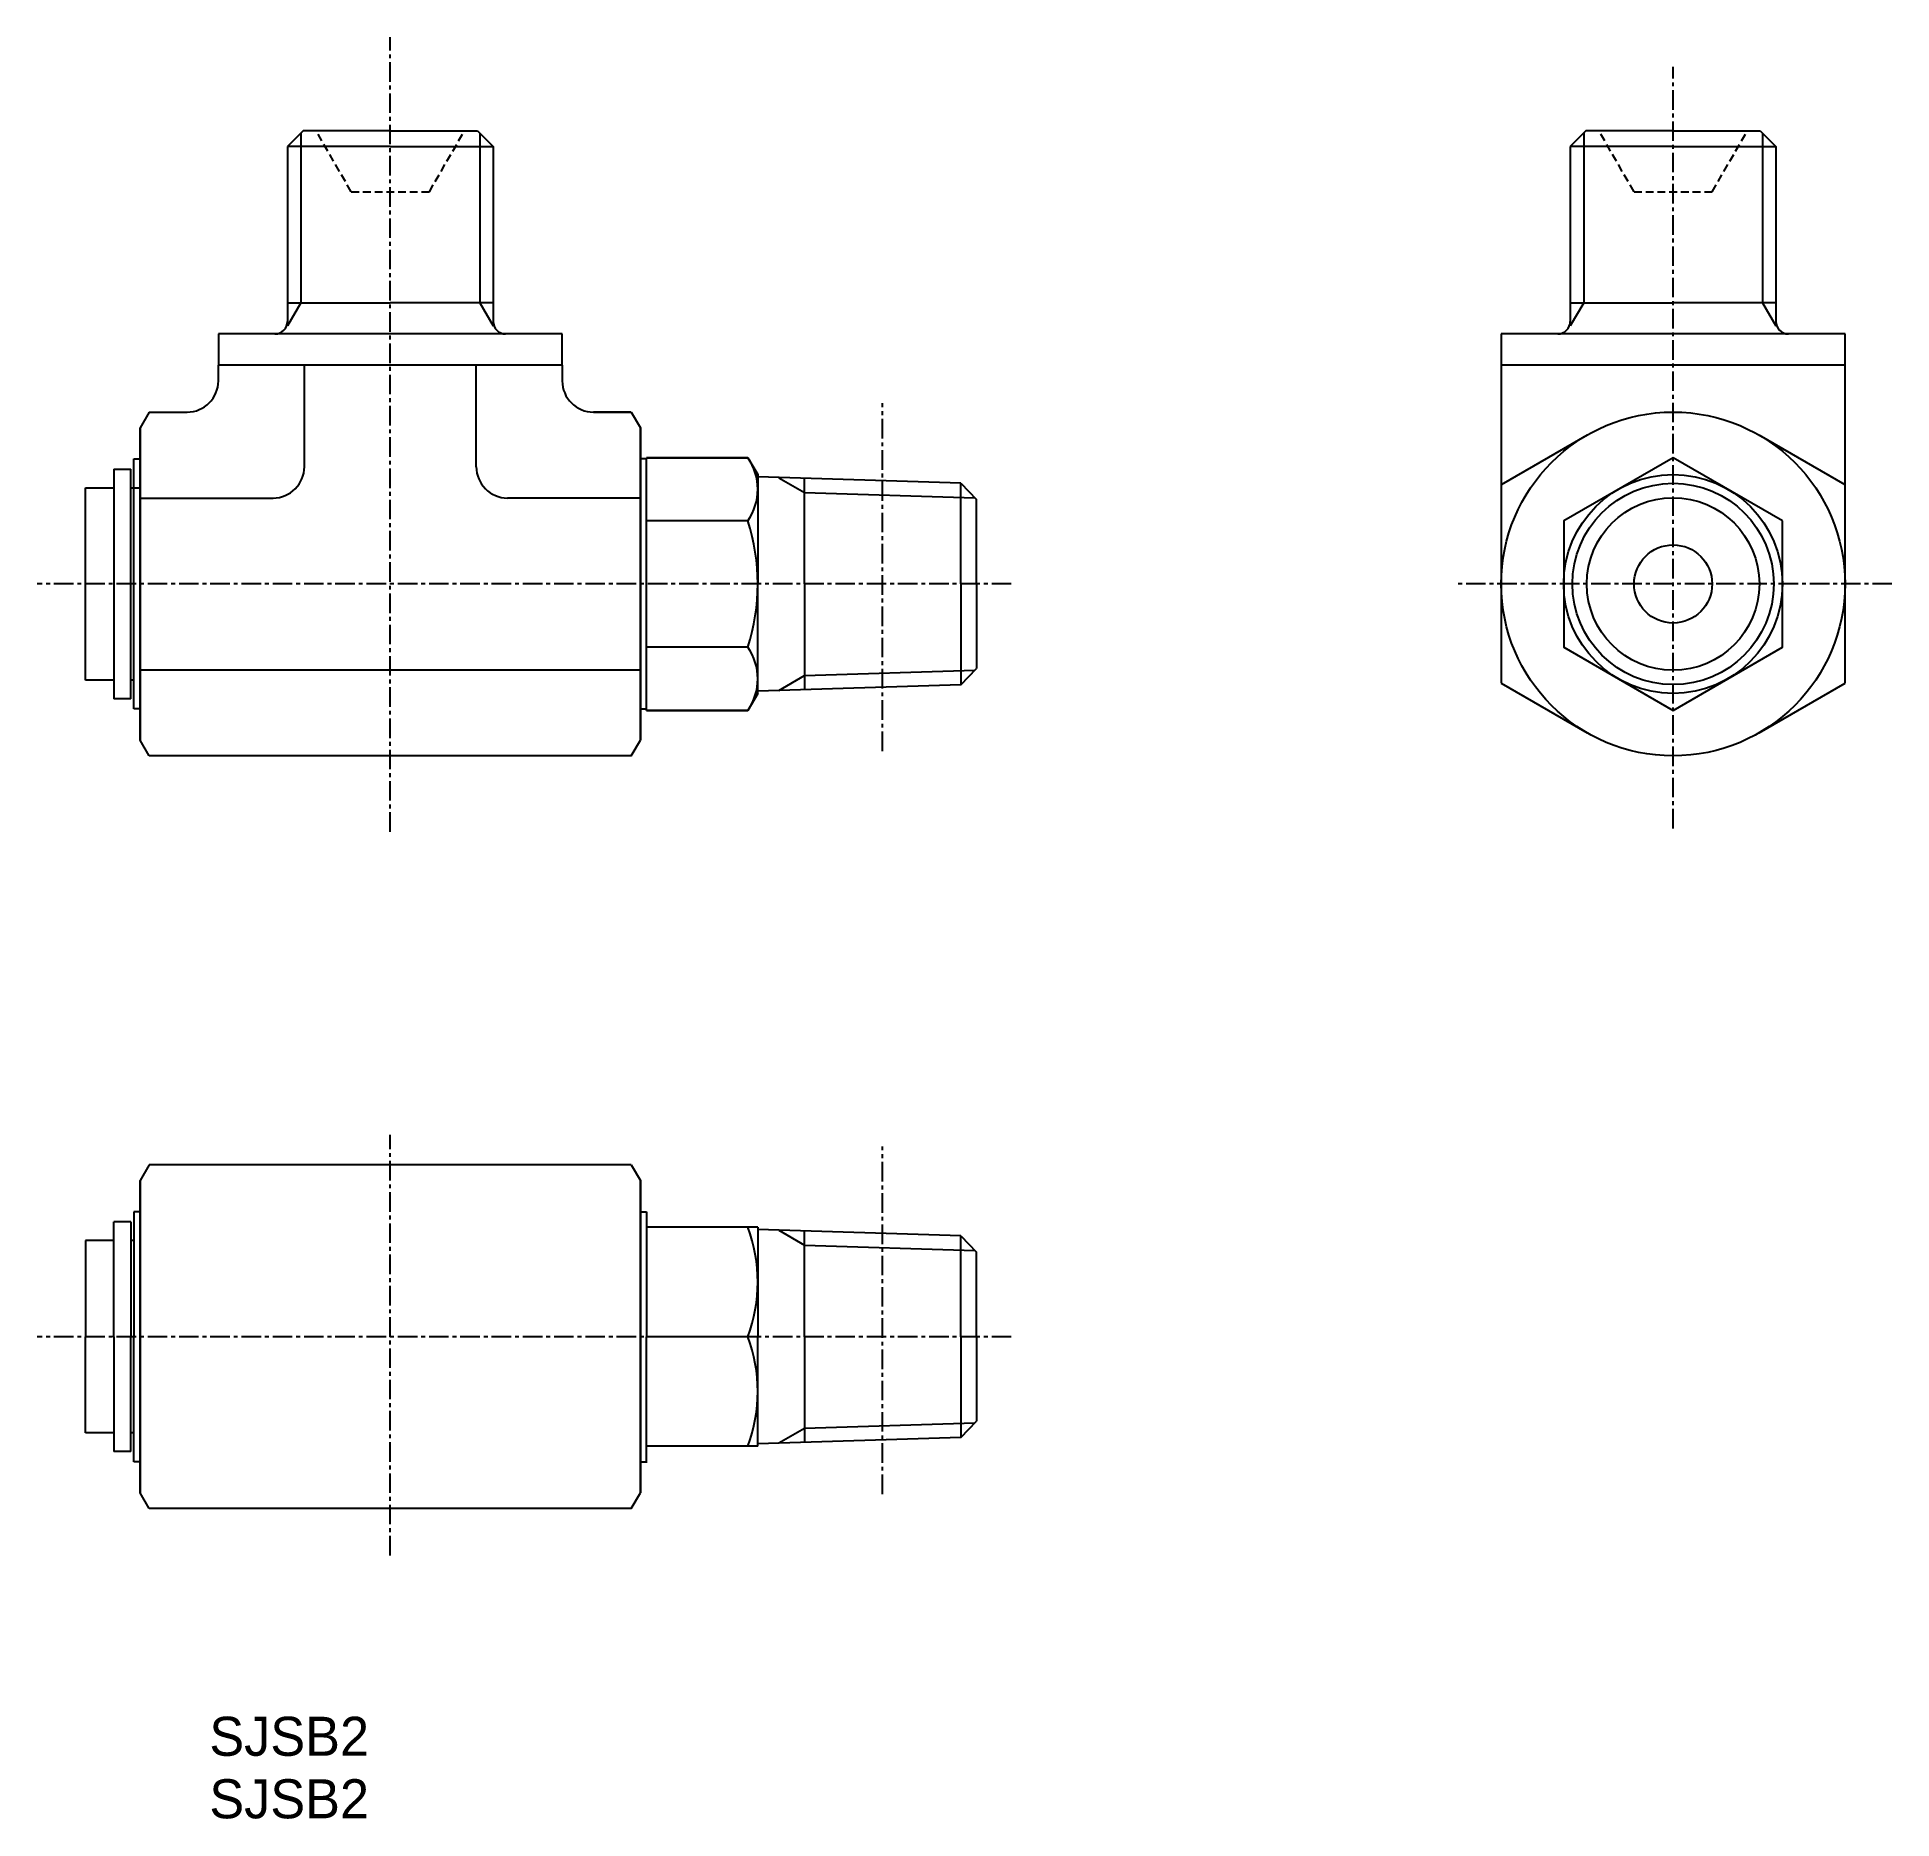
# Model space of a CAD drawing. Extents: x 695 to 814, y 260 to 374.
import ezdxf

# ---------------------------------------------------------------- set-up
doc = ezdxf.new("R2010")
doc.units = 0
doc.linetypes.add('CENTER', pattern=[2, 1.25, -0.25, 0.25, -0.25])
doc.linetypes.add('DASHED', pattern=[0.75, 0.5, -0.25])
doc.layers.get('0').update_dxf_attribs({"linetype": 'CONTINUOUS'})
doc.layers.add('CENTER', color=1, linetype='CENTER')

msp = doc.modelspace()

# ---------------------------------------------------------------- linework, layer by layer
at = {"color": 7, "linetype": 'CONTINUOUS'}
for p, q in [((712.06, 367.57), (711.06, 366.57)), ((717.64, 367.57), (712.06, 367.57)), ((717.64, 367.57), (723.22, 367.57)), ((723.22, 367.57), (724.22, 366.57)), ((794.14, 367.57), (793.14, 366.57)), ((799.72, 367.57), (794.14, 367.57)), ((799.72, 367.57), (805.3, 367.57)), ((805.3, 367.57), (806.3, 366.57)), ((711.06, 366.57), (711.06, 355.37)), ((717.64, 366.57), (711.06, 366.57)), ((717.64, 366.57), (724.22, 366.57)), ((724.22, 366.57), (724.22, 355.37)), ((793.14, 366.57), (793.14, 355.37)), ((799.72, 366.57), (793.14, 366.57)), ((799.72, 366.57), (806.3, 366.57)), ((806.3, 366.57), (806.3, 355.37)), ((711.06, 356.57), (711.92, 356.57)), ((711.92, 356.57), (717.64, 356.57)), ((723.36, 356.57), (717.64, 356.57)), ((724.22, 356.57), (723.36, 356.57)), ((793.14, 356.57), (794, 356.57)), ((794, 356.57), (799.72, 356.57)), ((805.44, 356.57), (799.72, 356.57)), ((806.3, 356.57), (805.44, 356.57)), ((728.64, 354.57), (706.64, 354.57)), ((706.64, 354.57), (706.64, 352.57)), ((728.64, 352.57), (728.64, 354.57)), ((788.72, 354.57), (788.72, 332.22)), ((793.17, 354.57), (788.72, 354.57)), ((806.27, 354.57), (793.17, 354.57)), ((810.72, 354.57), (806.27, 354.57)), ((810.72, 332.22), (810.72, 354.57)), ((728.64, 352.57), (706.64, 352.57)), ((706.64, 351.57), (706.64, 352.57)), ((712.14, 346.07), (712.14, 352.57)), ((723.14, 346.07), (723.14, 352.57)), ((728.64, 352.57), (728.64, 351.57)), ((810.72, 352.57), (788.72, 352.57)), ((702.22, 349.57), (701.64, 348.57)), ((702.22, 349.57), (704.64, 349.57)), ((702.22, 349.57), (704.64, 349.57)), ((733.06, 349.57), (730.64, 349.57)), ((730.64, 349.57), (733.06, 349.57)), ((733.06, 349.57), (733.64, 348.57)), ((701.64, 348.57), (701.64, 328.57)), ((701.64, 328.57), (701.64, 348.57)), ((733.64, 328.57), (733.64, 348.57)), ((733.64, 348.57), (733.64, 328.57)), ((733.64, 348.57), (733.64, 328.57)), ((794.22, 348.09), (788.72, 344.92)), ((810.72, 344.92), (805.22, 348.09)), ((701.24, 330.57), (701.24, 346.57)), ((701.24, 346.57), (701.64, 346.57)), ((734.04, 346.57), (733.64, 346.57)), ((734.04, 330.48), (734.04, 346.65)), ((740.52, 346.65), (734.04, 346.65)), ((734.04, 346.65), (740.52, 346.65)), ((734.04, 330.57), (734.04, 346.57)), ((740.52, 346.65), (741.15, 345.57)), ((699.94, 345.92), (699.94, 331.22)), ((699.94, 345.92), (701.04, 345.92)), ((701.04, 331.22), (701.04, 345.92)), ((741.15, 345.42), (741.14, 345.42)), ((741.15, 345.57), (741.15, 338.57)), ((754.15, 345.01), (741.15, 345.42)), ((698.14, 332.42), (698.14, 344.72)), ((698.14, 344.72), (699.94, 344.72)), ((699.94, 344.72), (699.94, 344.12)), ((701.04, 344.72), (701.64, 344.72)), ((701.04, 344.12), (701.04, 344.72)), ((744.15, 338.57), (744.15, 345.32)), ((754.15, 338.57), (754.15, 345.01)), ((754.15, 345.01), (755.15, 343.98)), ((701.64, 344.07), (710.14, 344.07)), ((733.64, 344.07), (725.14, 344.07)), ((755.15, 338.57), (755.15, 343.98)), ((740.52, 342.61), (734.04, 342.61)), ((741.15, 331.57), (741.15, 338.57)), ((744.15, 338.57), (744.15, 331.81)), ((754.15, 338.57), (754.15, 332.12)), ((755.15, 338.57), (755.15, 333.15)), ((740.52, 334.52), (734.04, 334.52)), ((699.94, 332.42), (698.14, 332.42)), ((701.24, 332.42), (701.04, 332.42)), ((701.64, 333.07), (733.64, 333.07)), ((754.15, 332.12), (755.15, 333.15)), ((701.04, 331.22), (699.94, 331.22)), ((741.15, 331.57), (740.52, 330.48)), ((754.15, 332.12), (741.15, 331.72)), ((788.72, 332.22), (794.22, 329.04)), ((805.22, 329.04), (810.72, 332.22)), ((701.64, 330.57), (701.24, 330.57)), ((733.64, 330.57), (734.04, 330.57)), ((734.04, 330.48), (740.52, 330.48)), ((740.52, 330.48), (734.04, 330.48)), ((702.22, 327.57), (701.64, 328.57)), ((733.06, 327.57), (702.22, 327.57)), ((733.06, 327.57), (733.64, 328.57)), ((702.22, 301.4), (701.64, 300.4)), ((701.64, 300.4), (701.64, 290.4)), ((701.64, 290.4), (701.64, 300.4)), ((733.06, 301.4), (702.22, 301.4)), ((733.06, 301.4), (733.64, 300.4)), ((733.64, 300.4), (733.64, 290.4)), ((733.64, 290.4), (733.64, 300.4)), ((733.64, 290.4), (733.64, 300.4)), ((701.24, 298.4), (701.24, 290.4)), ((701.64, 298.4), (701.24, 298.4)), ((733.64, 298.4), (734.04, 298.4)), ((734.04, 298.4), (734.04, 290.4)), ((734.04, 298.4), (734.04, 290.4)), ((699.94, 290.4), (699.94, 297.75)), ((701.04, 297.75), (699.94, 297.75)), ((701.04, 297.75), (701.04, 290.4)), ((741.15, 297.4), (734.04, 297.4)), ((741.15, 297.4), (741.15, 290.4)), ((754.15, 296.85), (741.15, 297.25)), ((744.15, 290.4), (744.15, 297.16)), ((754.15, 290.4), (754.15, 296.85)), ((754.15, 296.85), (755.15, 295.82)), ((698.14, 296.55), (698.14, 290.4)), ((699.94, 296.55), (698.14, 296.55)), ((701.24, 296.55), (701.04, 296.55)), ((755.15, 290.4), (755.15, 295.82)), ((698.14, 284.25), (698.14, 290.4)), ((699.94, 290.4), (699.94, 283.05)), ((701.04, 283.05), (701.04, 290.4)), ((701.24, 282.4), (701.24, 290.4)), ((701.64, 280.4), (701.64, 290.4)), ((701.64, 290.4), (701.64, 280.4)), ((733.64, 280.4), (733.64, 290.4)), ((733.64, 290.4), (733.64, 280.4)), ((733.64, 290.4), (733.64, 280.4)), ((734.04, 283.4), (734.04, 290.4)), ((734.04, 282.32), (734.04, 290.4)), ((740.52, 290.4), (734.04, 290.4)), ((741.15, 283.4), (741.15, 290.4)), ((744.15, 290.4), (744.15, 283.65)), ((754.15, 290.4), (754.15, 283.96)), ((755.15, 290.4), (755.15, 284.99)), ((754.15, 283.96), (755.15, 284.99)), ((699.94, 284.25), (698.14, 284.25)), ((701.24, 284.25), (701.04, 284.25)), ((754.15, 283.96), (741.15, 283.55)), ((701.04, 283.05), (699.94, 283.05)), ((741.15, 283.4), (734.04, 283.4)), ((701.64, 282.4), (701.24, 282.4)), ((733.64, 282.4), (734.04, 282.4)), ((702.22, 279.4), (701.64, 280.4)), ((733.06, 279.4), (733.64, 280.4)), ((733.06, 279.4), (702.22, 279.4))]:
    msp.add_line(p, q, dxfattribs=at)
at = {"color": 3, "linetype": 'CONTINUOUS'}
for p, q in [((711.92, 367.42), (711.92, 356.57)), ((723.36, 367.42), (723.36, 356.57)), ((794, 367.42), (794, 356.57)), ((805.44, 367.42), (805.44, 356.57)), ((711.92, 356.57), (711.06, 355.08)), ((723.36, 356.57), (724.22, 355.08)), ((794, 356.57), (793.14, 355.08)), ((805.44, 356.57), (806.3, 355.08)), ((742.5, 345.37), (744.15, 344.42)), ((744.15, 344.42), (755.05, 344.08)), ((742.5, 331.76), (744.15, 332.71)), ((744.15, 332.71), (755.05, 333.05)), ((742.5, 297.21), (744.15, 296.26)), ((744.15, 296.26), (755.05, 295.92)), ((744.15, 284.55), (755.05, 284.89)), ((742.5, 283.6), (744.15, 284.55))]:
    msp.add_line(p, q, dxfattribs=at)
at = {"color": 3, "linetype": 'DASHED'}
for p, q in [((715.14, 363.67), (712.89, 367.57)), ((720.14, 363.67), (722.39, 367.57)), ((797.22, 363.67), (794.97, 367.57)), ((802.22, 363.67), (804.47, 367.57)), ((715.14, 363.67), (720.14, 363.67)), ((797.22, 363.67), (802.22, 363.67))]:
    msp.add_line(p, q, dxfattribs=at)
at = {"color": 7, "linetype": 'CONTINUOUS'}
msp.add_lwpolyline([(806.72, 342.61), (799.72, 346.65), (792.72, 342.61), (792.72, 334.52), (799.72, 330.48), (806.72, 334.52)], close=True, dxfattribs=at)
for radius in [11, 7, 6.44, 2.5]:
    msp.add_circle((799.72, 338.57), radius, dxfattribs=at)
at = {"color": 3, "linetype": 'CONTINUOUS'}
msp.add_circle((799.72, 338.57), 5.52, dxfattribs=at)
at = {"color": 7, "linetype": 'CONTINUOUS'}
for centre, radius, start, end in [((710.26, 355.37), 0.8, 270, 0), ((725.02, 355.37), 0.8, 180, 270), ((792.34, 355.37), 0.8, 270, 0), ((807.1, 355.37), 0.8, 180, 270), ((704.64, 351.57), 2, 270, 0), ((730.64, 351.57), 2, 180, 270), ((730.64, 351.57), 2, 180, 270), ((737.57, 344.63), 3.58, 325.6157, 34.3843), ((710.14, 346.07), 2, 270, 0), ((725.14, 346.07), 2, 180, 270), ((727.78, 338.57), 13.37, 342.412, 17.588), ((737.57, 332.5), 3.58, 325.6157, 34.3843), ((731.04, 293.9), 10.11, 339.7438, 20.2562), ((731.04, 286.9), 10.11, 339.7438, 20.2562)]:
    msp.add_arc(centre, radius, start, end, dxfattribs=at)
at = {"layer": 'CENTER', "color": 1, "linetype": 'CENTER'}
for p, q in [((717.64, 322.71), (717.64, 373.57)), ((799.72, 322.92), (799.72, 371.67)), ((749.14, 327.88), (749.14, 350.14)), ((757.37, 338.57), (695.04, 338.57)), ((813.72, 338.57), (785.72, 338.57)), ((717.64, 276.4), (717.64, 303.31)), ((749.14, 280.33), (749.14, 302.58)), ((757.37, 290.4), (695.04, 290.4))]:
    msp.add_line(p, q, dxfattribs=at)

# ---------------------------------------------------------------- texts
for p in [(706.06, 263.58), (706.06, 259.58)]:
    msp.add_text('SJSB2', height=2.5).set_placement(p)

doc.saveas('drawing.dxf')
